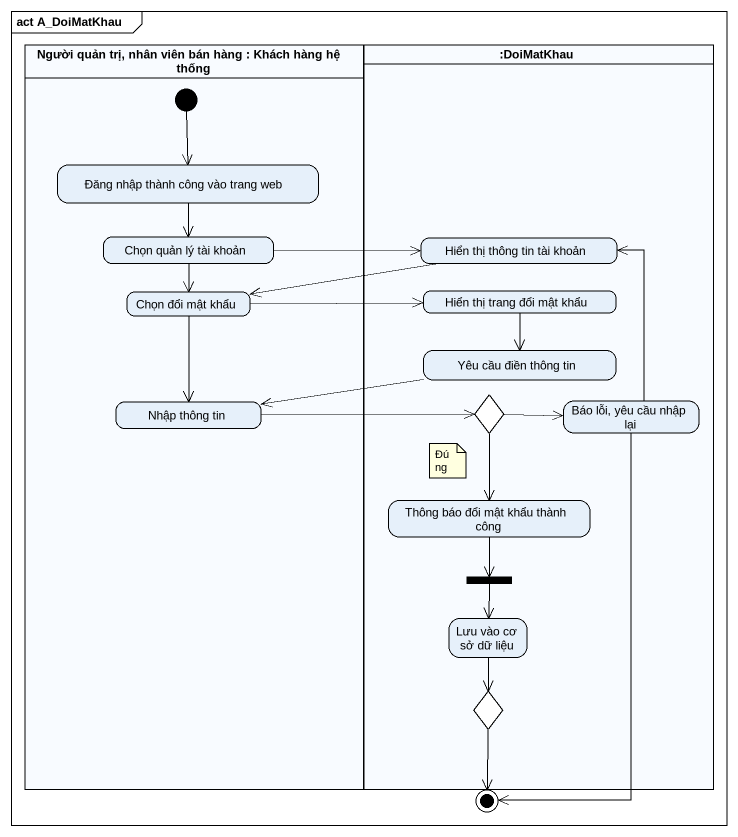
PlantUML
@startuml
mainframe act A_DoiMatKhau
hide empty description
state "Người quản trị, nhân viên bán hàng : Khách hàng hệ thống" as Người_quản_trị_nhân_viên <<partition>> {
  state "Đăng nhập thành công vào trang web" as Đăng_nhập_thành_công_vào
  state "Chọn quản lý tài khoản" as Chọn_quản_lý_tài_khoản
  state "Chọn đổi mật khẩu" as Chọn_đổi_mật_khẩu
  state "Nhập thông tin" as Nhập_thông_tin
  [*] --> Đăng_nhập_thành_công_vào
}
state ":DoiMatKhau" as DoiMatKhau <<partition>> {
  state "Hiển thị thông tin tài khoản" as Hiển_thị_thông_tin_tài_khoản
  state "Hiển thị trang đổi mật khẩu" as Hiển_thị_trang_đổi_mật_khẩu
  state "Yêu cầu điền thông tin" as Yêu_cầu_điền_thông_tin
  state choice1 <<choice>>
  state "Báo lỗi, yêu cầu nhập lại" as Báo_lỗi_yêu_cầu_nhập_lại
  state "Thông báo đổi mật khẩu thành công" as Thông_báo_đổi_mật_khẩu
  state fork1 <<fork>>
  state "Lưu vào cơ sở dữ liệu" as Lưu_vào_cơ_sở_dữ_liệu
  state choice2 <<choice>>
}
state final1 <<end>>
Đăng_nhập_thành_công_vào --> Chọn_quản_lý_tài_khoản
Chọn_quản_lý_tài_khoản -right-> Hiển_thị_thông_tin_tài_khoản
Chọn_quản_lý_tài_khoản --> Chọn_đổi_mật_khẩu
Hiển_thị_thông_tin_tài_khoản -left-> Chọn_đổi_mật_khẩu
Chọn_đổi_mật_khẩu -right-> Hiển_thị_trang_đổi_mật_khẩu
Chọn_đổi_mật_khẩu --> Nhập_thông_tin
Hiển_thị_trang_đổi_mật_khẩu --> Yêu_cầu_điền_thông_tin
Yêu_cầu_điền_thông_tin -left-> Nhập_thông_tin
Nhập_thông_tin -right-> choice1
choice1 -right-> Báo_lỗi_yêu_cầu_nhập_lại
choice1 --> Thông_báo_đổi_mật_khẩu
Báo_lỗi_yêu_cầu_nhập_lại -up-> Hiển_thị_thông_tin_tài_khoản
Báo_lỗi_yêu_cầu_nhập_lại --> final1
Thông_báo_đổi_mật_khẩu --> fork1
fork1 --> Lưu_vào_cơ_sở_dữ_liệu
Lưu_vào_cơ_sở_dữ_liệu --> choice2
choice2 --> final1
note as N1
  Đúng
end note
@enduml
